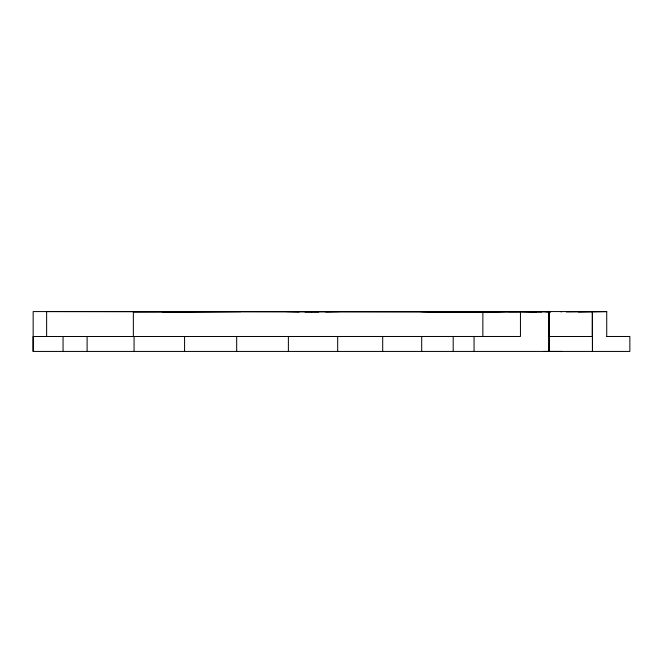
<?xml version="1.0" encoding="UTF-8"?>
<svg xmlns="http://www.w3.org/2000/svg" width="663" height="663" viewBox="0 0 663 663"><rect width="100%" height="100%" fill="white"/><g stroke="black" fill="none" stroke-linecap="round" stroke-linejoin="round"><path stroke-width="0.99" d="M606.43 336.481L629.85 336.481L629.85 351.431L33.15 351.431L33.15 336.497L520.447 336.481L520.447 311.569L467.456 312.074L422.232 311.569M46.634 336.481L46.634 311.577L482.863 312.074L520.447 311.569M63.051 351.431L63.051 336.481M134.075 351.431L134.075 336.481M337.682 351.431L337.682 336.481M453.185 351.431L453.185 336.481M550.215 312.066L550.215 311.577L549.594 312.066L549.196 311.577L548.997 351.431L548.997 311.569L549.138 336.497M592.308 311.569L592.457 351.431L592.457 311.569L592.308 336.497L548.293 336.497M549.95 312.066L550.215 311.577M304.988 311.958L318.679 311.958M325.79 311.933L339.912 311.577M578.418 311.933L606.728 311.569L606.728 336.481M484.827 311.941L517.38 311.577M566.351 311.941L606.728 311.569L33.15 311.577L33.15 351.431M162.36 312.074L240.893 311.577L133.354 312.074L133.354 336.481M544.016 351.431L561.951 351.431M547.887 311.941L507.949 311.577L536.491 311.933M460.379 311.941L420.599 311.577L449.423 311.95M509.623 311.577L541.563 311.941M286.043 311.577L299.121 311.95M545.127 311.577L548.989 311.966M561.196 311.577L561.196 312.066M482.863 312.074L482.863 336.481M474.07 336.481L474.07 351.431M421.701 336.481L421.701 351.431M382.7 336.481L382.7 351.431M311.444 311.577L311.444 312.066M288.38 336.481L288.38 351.431M236.683 336.481L236.683 351.431M184.579 336.481L184.579 351.431M87.102 336.481L87.102 351.431"/></g></svg>
